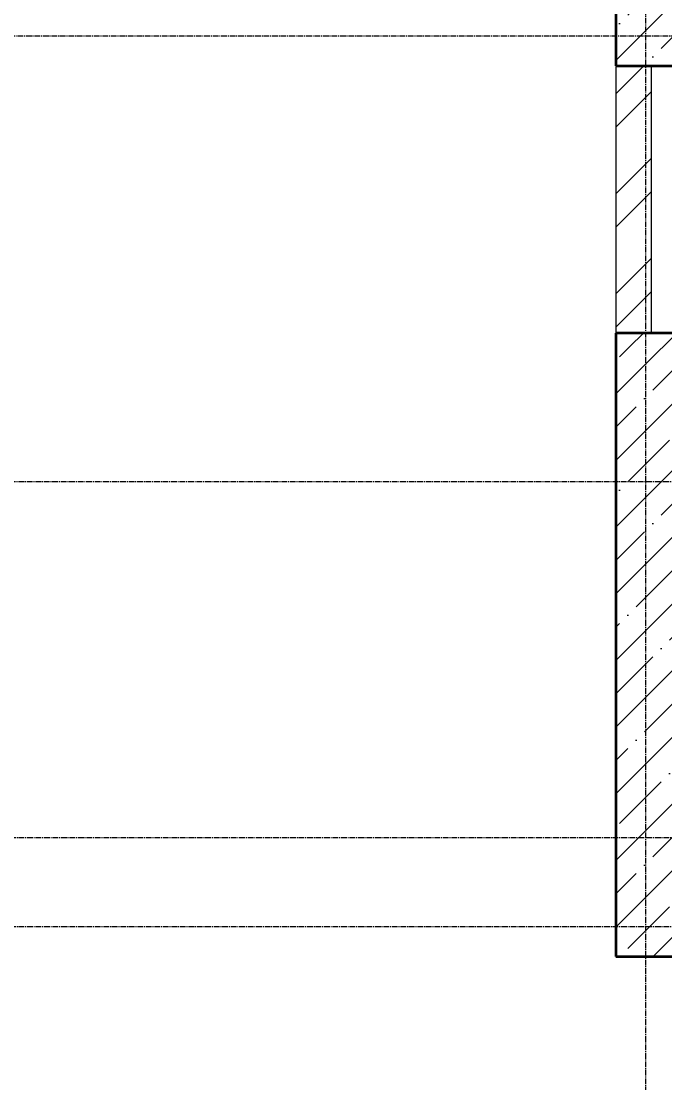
# Model space of a CAD drawing. Header units: millimetres. Extents: x -231292 to 573618, y -153144 to 564035.
# Drawn here: x 105327 to 107494, y 377677 to 381252 of the extents above; entities that cross this region are included whole.
import ezdxf
from ezdxf import colors
from ezdxf.entities.mleader import LeaderData, LeaderLine
from ezdxf.math import Vec2, Vec3

# ---------------------------------------------------------------- set-up
doc = ezdxf.new("R2010")
doc.units = ezdxf.units.MM
doc.linetypes.add('CENTER2', pattern=[28.575, 19.05, -3.175, 3.175, -3.175])
for name, color, linetype, lineweight in [('АР_Стены ЖБ', 250, 'Continuous', 35), ('АР_Стены кирпич', 250, 'Continuous', 20), ('АР_Штриховка', 250, 'Continuous', 0), ('РД_Воронки с кровли', 250, 'Continuous', 18), ('РД_Оси_100', 250, 'Continuous', 0)]:
    doc.layers.add(name, color=color, linetype=linetype, lineweight=lineweight)
doc.styles.add('style1', font='ARIALN.TTF')
pattern_1 = [(45, (50428.77, 366201.75), (-112.2532, 112.2532), []), (45, (50541.02, 366201.75), (-112.2532, 112.2532), [198.4375, -39.6875, 0, -39.6875])]

# ---------------------------------------------------------------- blocks, each defined once
blk = doc.blocks.new('СОШ_2200_АР_ОСИ_М100_28.05.24')
at = {"layer": 'РД_Оси_100', "linetype": 'CENTER2'}
for p, q in [((71363.995, 15000), (33000, 15000)), ((33000, 13500), (85055, 13500))]:
    blk.add_line(p, q, dxfattribs=at)
for points in [[(57000, 70839.76), (57000, -5755), (56700, -6155)], [(85055, 12300), (33500, 12300), (33000, 12450)], [(85055, 12000), (33500, 12000), (33000, 11850)]]:
    blk.add_lwpolyline(points, dxfattribs=at)

msp = doc.modelspace()

# ---------------------------------------------------------------- hatches: boundary and pattern name
at = {"layer": 'АР_Штриховка', "linetype": 'Continuous', "lineweight": 5}
h = msp.add_hatch(dxfattribs=at)
h.set_pattern_fill('ANSI35', color=256, scale=25, style=0)
h.set_pattern_definition(pattern_1)
h.paths.add_polyline_path([(107328.768, 381101.753), (107528.768, 381301.753), (107528.768, 381601.753), (107328.768, 381601.753)], flags=0)
h.paths.add_polyline_path([(107328.768, 383401.753), (107528.768, 383401.753), (107528.768, 385301.753), (107328.768, 385501.753)], flags=0)
h = msp.add_hatch(dxfattribs=at)
h.set_pattern_fill('ANSI35', color=256, scale=25, style=0)
h.set_pattern_definition(pattern_1)
h.paths.add_polyline_path([(116028.768, 381101.753), (116078.768, 381235.086), (116028.768, 381301.753), (114328.768, 381301.753), (114228.768, 381201.753), (114328.768, 381101.753)], flags=0)
h.paths.add_polyline_path([(114128.768, 381101.753), (114228.768, 381201.753), (114128.768, 381301.753), (107528.768, 381301.753), (107328.768, 381101.753)], flags=0)
at = {"layer": 'АР_Штриховка', "linetype": 'Continuous', "lineweight": 0}
h = msp.add_hatch(dxfattribs=at)
h.set_pattern_fill('ANSI32', color=256, scale=25, angle=-360, style=0)
h.set_pattern_definition([(45, (50428.77, 366201.75), (-168.3798, 168.3798), []), (45, (50541.02, 366201.75), (-168.3798, 168.3798), [])])
h.paths.add_polyline_path([(107448.768, 381098.753), (107328.768, 381098.753), (107328.768, 380201.753), (107448.768, 380201.753)], flags=0)
at = {"layer": 'АР_Штриховка', "linetype": 'Continuous', "lineweight": 5}
h = msp.add_hatch(dxfattribs=at)
h.set_pattern_fill('ANSI35', color=256, scale=25, style=0)
h.set_pattern_definition([(45, (50428.77, 366201.75), (-112.2532, 112.2532), []), (45, (50541.02, 366201.75), (-112.2532, 112.2532), [198.4375, -39.6875, 0, -39.6875])])
h.paths.add_polyline_path([(107328.768, 380201.753), (107528.768, 380001.753), (110428.768, 380001.753), (110628.768, 380201.753)], flags=0)
h = msp.add_hatch(dxfattribs=at)
h.set_pattern_fill('ANSI35', color=256, scale=25, style=0)
h.set_pattern_definition(pattern_1)
h.paths.add_polyline_path([(107328.768, 378101.753), (107528.768, 378101.753), (107528.768, 380001.753), (107328.768, 380201.753)], flags=0)

# ---------------------------------------------------------------- linework, layer by layer
at = {"layer": 'АР_Стены ЖБ', "linetype": 'Continuous', "lineweight": 35}
for p, q in [((107328.768, 381601.753), (107328.768, 381101.753)), ((107328.768, 381101.753), (114128.768, 381101.753)), ((110628.768, 380201.753), (107328.768, 380201.753)), ((107328.768, 380201.753), (107328.768, 378101.753)), ((107328.768, 378101.753), (107528.768, 378101.753))]:
    msp.add_line(p, q, dxfattribs=at)
at = {"layer": 'АР_Стены кирпич', "linetype": 'Continuous', "lineweight": 20}
for p, q in [((107448.768, 381098.753), (107328.768, 381098.753)), ((107328.768, 381098.753), (107328.768, 380201.753)), ((107448.768, 380201.753), (107448.768, 381098.753)), ((107328.768, 380201.753), (107448.768, 380201.753))]:
    msp.add_line(p, q, dxfattribs=at)

# ---------------------------------------------------------------- block references
at = {"layer": 'РД_Оси_100'}
msp.add_blockref('СОШ_2200_АР_ОСИ_М100_28.05.24', (50428.768, 366201.753), dxfattribs=at)

# ---------------------------------------------------------------- leaders
at = {"layer": 'РД_Воронки с кровли', "lineweight": 70}
ml = msp.add_multileader_mtext('Standard', dxfattribs=at)
ml.set_content('ВК_Под потолком 4 этажа уйдет в с.у. соседний. ниже опускать не надо.', color=256, style='style1')
ml.set_leader_properties(color=256)
ml.build(insert=Vec2(0, 0))
ml.multileader.update_dxf_attribs({"has_dogleg": 0, "text_left_attachment_type": 6, "text_right_attachment_type": 6, "arrow_head_size": 500, "scale": 100})
ctx = ml.context
ctx.base_point, ctx.scale, ctx.char_height, ctx.arrow_head_size, ctx.landing_gap_size, ctx.plane_origin, ctx.plane_x_axis, ctx.plane_y_axis = Vec3(89976.721, 372153.495), 100, 300, 500, 50, Vec3(64943.192, 362296.395), Vec3(1, 0.00000001), Vec3(-0.00000001, 1)
ctx.left_attachment, ctx.right_attachment = 6, 6
notes = []
notes.append((ctx, [(0, (1, 1, 0), (94475.649, 372153.495), (-1, -0.00000001), 8, [(1, [(102928.768, 377981.754)], 0, [])])]))
ctx.mtext.insert, ctx.mtext.text_direction, ctx.mtext.rotation, ctx.mtext.width, ctx.mtext.defined_height, ctx.mtext.flow_direction = Vec3(90028.768, 372541.694), Vec3(1, 0.00000001), 0.00000001, 4538.94863, 395.157, 5
for ctx, leaders in notes:
    for number, flags, end, landing, length, lines in leaders:
        leader = LeaderData()
        leader.index, (leader.has_last_leader_line, leader.has_dogleg_vector, leader.attachment_direction) = number, flags
        leader.last_leader_point, leader.dogleg_vector, leader.dogleg_length = Vec3(end), Vec3(landing), length
        for number, points, colour, breaks in lines:
            line = LeaderLine()
            line.index, line.vertices, line.color, line.breaks = number, Vec3.list(points), colors.encode_raw_color(colour), breaks
            leader.lines.append(line)
        ctx.leaders.append(leader)

doc.saveas('drawing.dxf')
